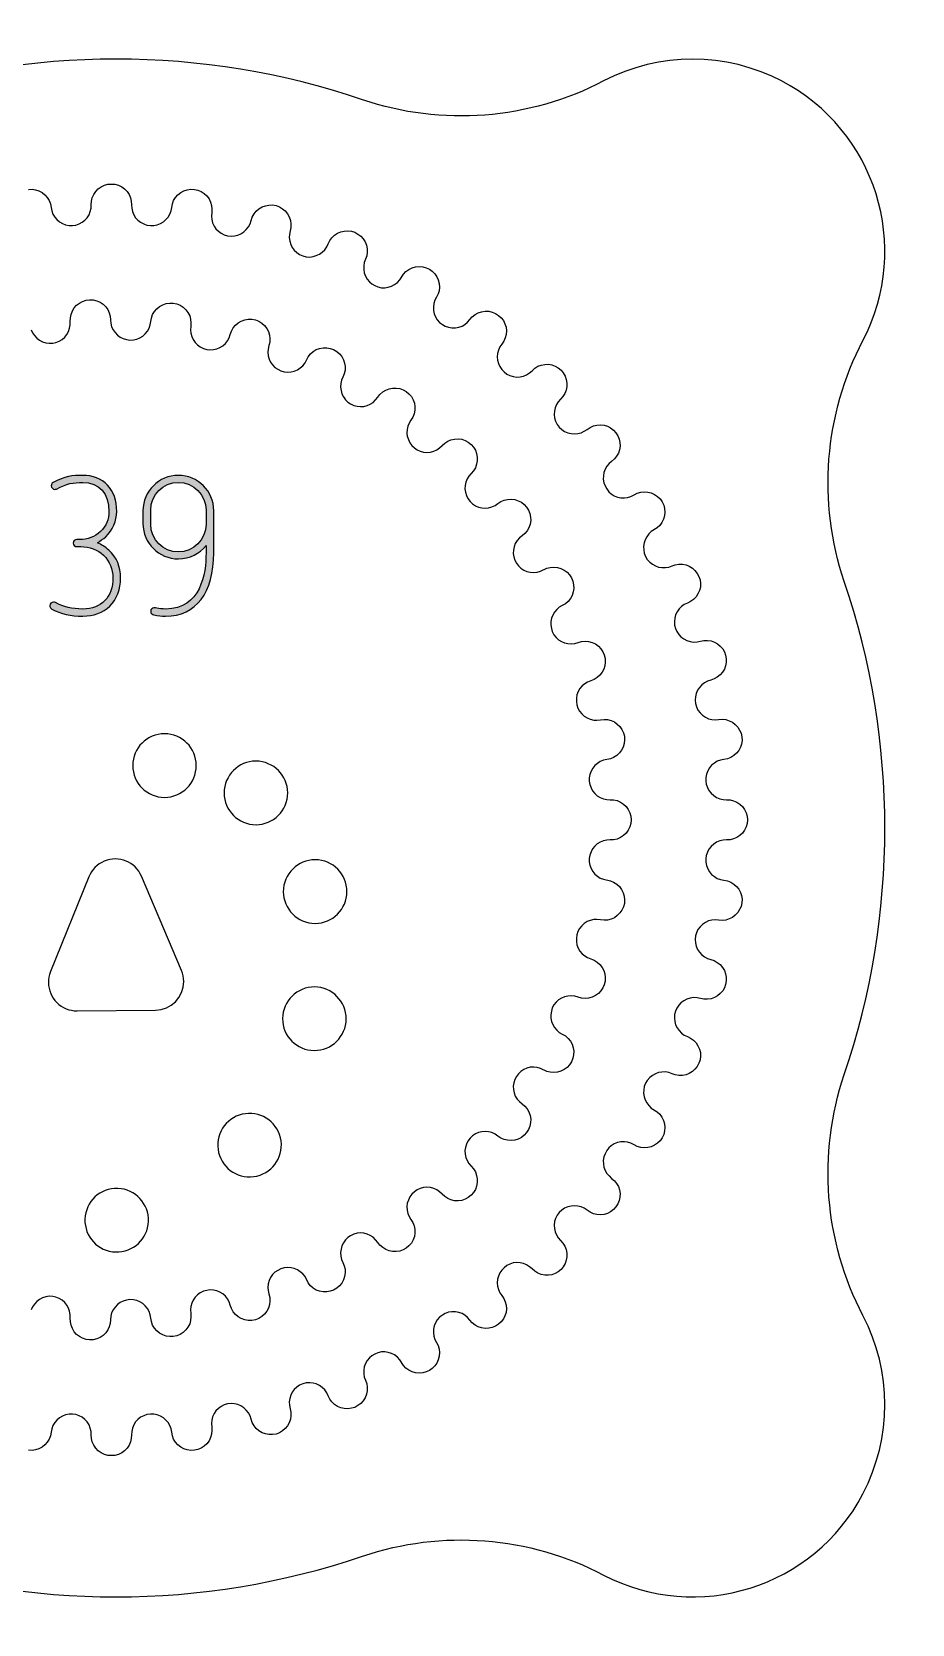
# Model space of a CAD drawing. Extents: x 1119 to 1422, y 653 to 772.
# Drawn here: x 1366.1 to 1422, y 670.4 to 771.6 of the extents above; entities that cross this region are included whole.
import ezdxf

# ---------------------------------------------------------------- set-up
doc = ezdxf.new("R2010")
doc.units = 0
doc.header["$MEASUREMENT"] = 0
doc.layers.add('EBENE_1', color=7, linetype='CONTINUOUS')

# ---------------------------------------------------------------- blocks, each defined once
blk = doc.blocks.new('BLOCK_10')
at = {"layer": 'EBENE_1', "color": 7}
blk.add_open_spline([(1378.29, 723.41), (1378.4, 724.52), (1379.39, 725.33), (1380.5, 725.22), (1381.61, 725.11), (1382.42, 724.12), (1382.31, 723.01), (1382.2, 721.9), (1381.21, 721.09), (1380.1, 721.2), (1378.99, 721.31), (1378.18, 722.3), (1378.29, 723.41), (1378.29, 723.41), (1378.29, 723.41), (1378.29, 723.41)], degree=3, knots=[0, 0, 0, 0, 1, 1, 1, 2, 2, 2, 3, 3, 3, 4, 4, 4, 5, 5, 5, 5], dxfattribs=at)
blk = doc.blocks.new('BLOCK_11')
at = {"layer": 'EBENE_1', "color": 7}
blk.add_open_spline([(1377.89, 700.55), (1377.74, 701.66), (1378.52, 702.68), (1379.63, 702.82), (1380.73, 702.97), (1381.75, 702.2), (1381.9, 701.09), (1382.05, 699.98), (1381.27, 698.97), (1380.16, 698.82), (1379.06, 698.67), (1378.04, 699.45), (1377.89, 700.55), (1377.89, 700.55), (1377.89, 700.55), (1377.89, 700.55)], degree=3, knots=[0, 0, 0, 0, 1, 1, 1, 2, 2, 2, 3, 3, 3, 4, 4, 4, 5, 5, 5, 5], dxfattribs=at)
blk = doc.blocks.new('BLOCK_12')
at = {"layer": 'EBENE_1', "color": 7}
blk.add_open_spline([(1369.43, 696.12), (1369.47, 697.23), (1370.4, 698.11), (1371.52, 698.07), (1372.63, 698.03), (1373.51, 697.09), (1373.47, 695.98), (1373.43, 694.86), (1372.49, 693.99), (1371.38, 694.03), (1370.26, 694.07), (1369.39, 695), (1369.43, 696.12), (1369.43, 696.12), (1369.43, 696.12), (1369.43, 696.12)], degree=3, knots=[0, 0, 0, 0, 1, 1, 1, 2, 2, 2, 3, 3, 3, 4, 4, 4, 5, 5, 5, 5], dxfattribs=at)
blk = doc.blocks.new('BLOCK_13')
at = {"layer": 'EBENE_1', "color": 7}
blk.add_open_spline([(1381.99, 708.87), (1382, 709.98), (1382.91, 710.88), (1384.03, 710.88), (1385.14, 710.87), (1386.04, 709.96), (1386.04, 708.84), (1386.03, 707.73), (1385.12, 706.83), (1384, 706.84), (1382.89, 706.84), (1381.99, 707.75), (1381.99, 708.87), (1381.99, 708.87), (1381.99, 708.87), (1381.99, 708.87)], degree=3, knots=[0, 0, 0, 0, 1, 1, 1, 2, 2, 2, 3, 3, 3, 4, 4, 4, 5, 5, 5, 5], dxfattribs=at)
blk = doc.blocks.new('BLOCK_14')
at = {"layer": 'EBENE_1', "color": 7}
blk.add_open_spline([(1382.05, 717.14), (1382.17, 718.25), (1383.16, 719.06), (1384.27, 718.95), (1385.38, 718.84), (1386.19, 717.84), (1386.07, 716.73), (1385.96, 715.62), (1384.97, 714.82), (1383.86, 714.93), (1382.75, 715.04), (1381.94, 716.03), (1382.05, 717.14), (1382.05, 717.14), (1382.05, 717.14), (1382.05, 717.14)], degree=3, knots=[0, 0, 0, 0, 1, 1, 1, 2, 2, 2, 3, 3, 3, 4, 4, 4, 5, 5, 5, 5], dxfattribs=at)
blk = doc.blocks.new('BLOCK_15')
at = {"layer": 'EBENE_1', "color": 7}
blk.add_open_spline([(1372.47, 724.95), (1372.47, 726.07), (1373.37, 726.97), (1374.49, 726.97), (1375.6, 726.97), (1376.51, 726.07), (1376.51, 724.95), (1376.51, 723.83), (1375.6, 722.93), (1374.49, 722.93), (1373.37, 722.93), (1372.47, 723.83), (1372.47, 724.95), (1372.47, 724.95), (1372.47, 724.95), (1372.47, 724.95)], degree=3, knots=[0, 0, 0, 0, 1, 1, 1, 2, 2, 2, 3, 3, 3, 4, 4, 4, 5, 5, 5, 5], dxfattribs=at)
blk = doc.blocks.new('BLOCK_16')
at = {"layer": 'EBENE_1'}
h = blk.add_hatch(color=7, dxfattribs=at)
h.dxf.hatch_style = 2
edge = h.paths.add_edge_path()
edge.add_spline(control_points=[(1368.91, 738.87), (1368.79, 738.87), (1368.68, 738.96), (1368.68, 739.09), (1368.68, 739.23), (1368.79, 739.32), (1368.91, 739.32), (1368.91, 739.32), (1369.08, 739.32), (1369.08, 739.32), (1369.58, 739.32), (1370.07, 739.49), (1370.42, 739.82), (1370.78, 740.16), (1370.96, 740.63), (1370.96, 741.1), (1370.96, 742.25), (1370.34, 742.95), (1369.29, 742.95), (1368.72, 742.95), (1368.26, 742.88), (1367.62, 742.53), (1367.59, 742.51), (1367.55, 742.51), (1367.52, 742.51), (1367.41, 742.51), (1367.29, 742.61), (1367.29, 742.74), (1367.29, 742.83), (1367.33, 742.89), (1367.41, 742.94), (1368.12, 743.34), (1368.65, 743.4), (1369.29, 743.4), (1369.93, 743.4), (1370.48, 743.19), (1370.86, 742.78), (1371.25, 742.37), (1371.45, 741.8), (1371.45, 741.1), (1371.45, 740.49), (1371.2, 739.92), (1370.75, 739.5), (1370.59, 739.35), (1370.4, 739.22), (1370.22, 739.12), (1370.48, 739), (1370.73, 738.84), (1370.95, 738.64), (1371.45, 738.2), (1371.7, 737.56), (1371.7, 736.89), (1371.7, 736.15), (1371.46, 735.53), (1371.01, 735.09), (1370.59, 734.67), (1369.98, 734.45), (1369.29, 734.45), (1368.54, 734.45), (1367.9, 734.6), (1367.33, 734.9), (1367.25, 734.93), (1367.2, 735.03), (1367.2, 735.12), (1367.2, 735.23), (1367.31, 735.34), (1367.44, 735.34), (1367.47, 735.34), (1367.51, 735.33), (1367.55, 735.32), (1368.1, 735.03), (1368.6, 734.9), (1369.29, 734.9), (1370.48, 734.9), (1371.21, 735.68), (1371.21, 736.89), (1371.21, 737.43), (1371, 737.95), (1370.62, 738.32), (1370.23, 738.68), (1369.72, 738.87), (1369.16, 738.87), (1369.16, 738.87), (1368.91, 738.87), (1368.91, 738.87)], knot_values=[0, 0, 0, 0, 1, 1, 1, 2, 2, 2, 3, 3, 3, 4, 4, 4, 5, 5, 5, 6, 6, 6, 7, 7, 7, 8, 8, 8, 9, 9, 9, 10, 10, 10, 11, 11, 11, 12, 12, 12, 13, 13, 13, 14, 14, 14, 15, 15, 15, 16, 16, 16, 17, 17, 17, 18, 18, 18, 19, 19, 19, 20, 20, 20, 21, 21, 21, 22, 22, 22, 23, 23, 23, 24, 24, 24, 25, 25, 25, 26, 26, 26, 27, 27, 27, 28, 28, 28, 28], degree=3, periodic=1)
h = blk.add_hatch(color=7, dxfattribs=at)
h.dxf.hatch_style = 2
edge = h.paths.add_edge_path()
edge.add_spline(control_points=[(1377.13, 738.94), (1376.72, 738.42), (1376.09, 738.09), (1375.37, 738.09), (1374.13, 738.09), (1373.12, 739.09), (1373.12, 740.33), (1373.12, 740.33), (1373.12, 741.15), (1373.12, 741.15), (1373.12, 742.39), (1374.13, 743.4), (1375.37, 743.4), (1376.61, 743.4), (1377.62, 742.39), (1377.62, 741.15), (1377.62, 741.15), (1377.62, 738.48), (1377.62, 738.48), (1377.62, 735.93), (1376.5, 734.45), (1374.56, 734.45), (1374.3, 734.45), (1374.07, 734.47), (1373.82, 734.54), (1373.71, 734.56), (1373.61, 734.62), (1373.61, 734.76), (1373.61, 734.87), (1373.71, 734.98), (1373.82, 734.98), (1373.88, 734.98), (1373.95, 734.97), (1374, 734.96), (1374.19, 734.92), (1374.33, 734.9), (1374.56, 734.9), (1376.8, 734.9), (1377.13, 737.15), (1377.13, 738.48), (1377.13, 738.48), (1377.13, 738.94), (1377.13, 738.94)], knot_values=[0, 0, 0, 0, 1, 1, 1, 2, 2, 2, 3, 3, 3, 4, 4, 4, 5, 5, 5, 6, 6, 6, 7, 7, 7, 8, 8, 8, 9, 9, 9, 10, 10, 10, 11, 11, 11, 12, 12, 12, 13, 13, 13, 14, 14, 14, 14], degree=3, periodic=1)
edge = h.paths.add_edge_path()
edge.add_spline(control_points=[(1377.13, 741.19), (1377.13, 742.16), (1376.34, 742.95), (1375.37, 742.95), (1374.4, 742.95), (1373.61, 742.16), (1373.61, 741.19), (1373.61, 741.19), (1373.61, 740.3), (1373.61, 740.3), (1373.61, 739.32), (1374.4, 738.53), (1375.37, 738.53), (1376.34, 738.53), (1377.13, 739.32), (1377.13, 740.3), (1377.13, 740.3), (1377.13, 741.19), (1377.13, 741.19)], knot_values=[0, 0, 0, 0, 1, 1, 1, 2, 2, 2, 3, 3, 3, 4, 4, 4, 5, 5, 5, 6, 6, 6, 6], degree=3, periodic=1)
for points, knots in [([(1368.91, 738.87), (1368.79, 738.87), (1368.68, 738.96), (1368.68, 739.09), (1368.68, 739.23), (1368.79, 739.32), (1368.91, 739.32), (1368.91, 739.32), (1369.08, 739.32), (1369.08, 739.32), (1369.58, 739.32), (1370.07, 739.49), (1370.42, 739.82), (1370.78, 740.16), (1370.96, 740.63), (1370.96, 741.1), (1370.96, 742.25), (1370.34, 742.95), (1369.29, 742.95), (1368.72, 742.95), (1368.26, 742.88), (1367.62, 742.53), (1367.59, 742.51), (1367.55, 742.51), (1367.52, 742.51), (1367.41, 742.51), (1367.29, 742.61), (1367.29, 742.74), (1367.29, 742.83), (1367.33, 742.89), (1367.41, 742.94), (1368.12, 743.34), (1368.65, 743.4), (1369.29, 743.4), (1369.93, 743.4), (1370.48, 743.19), (1370.86, 742.78), (1371.25, 742.37), (1371.45, 741.8), (1371.45, 741.1), (1371.45, 740.49), (1371.2, 739.92), (1370.75, 739.5), (1370.59, 739.35), (1370.4, 739.22), (1370.22, 739.12), (1370.48, 739), (1370.73, 738.84), (1370.95, 738.64), (1371.45, 738.2), (1371.7, 737.56), (1371.7, 736.89), (1371.7, 736.15), (1371.46, 735.53), (1371.01, 735.09), (1370.59, 734.67), (1369.98, 734.45), (1369.29, 734.45), (1368.54, 734.45), (1367.9, 734.6), (1367.33, 734.9), (1367.25, 734.93), (1367.2, 735.03), (1367.2, 735.12), (1367.2, 735.23), (1367.31, 735.34), (1367.44, 735.34), (1367.47, 735.34), (1367.51, 735.33), (1367.55, 735.32), (1368.1, 735.03), (1368.6, 734.9), (1369.29, 734.9), (1370.48, 734.9), (1371.21, 735.68), (1371.21, 736.89), (1371.21, 737.43), (1371, 737.95), (1370.62, 738.32), (1370.23, 738.68), (1369.72, 738.87), (1369.16, 738.87), (1369.16, 738.87), (1368.91, 738.87), (1368.91, 738.87)], [0, 0, 0, 0, 1, 1, 1, 2, 2, 2, 3, 3, 3, 4, 4, 4, 5, 5, 5, 6, 6, 6, 7, 7, 7, 8, 8, 8, 9, 9, 9, 10, 10, 10, 11, 11, 11, 12, 12, 12, 13, 13, 13, 14, 14, 14, 15, 15, 15, 16, 16, 16, 17, 17, 17, 18, 18, 18, 19, 19, 19, 20, 20, 20, 21, 21, 21, 22, 22, 22, 23, 23, 23, 24, 24, 24, 25, 25, 25, 26, 26, 26, 27, 27, 27, 28, 28, 28, 28]), ([(1377.13, 738.94), (1376.72, 738.42), (1376.09, 738.09), (1375.37, 738.09), (1374.13, 738.09), (1373.12, 739.09), (1373.12, 740.33), (1373.12, 740.33), (1373.12, 741.15), (1373.12, 741.15), (1373.12, 742.39), (1374.13, 743.4), (1375.37, 743.4), (1376.61, 743.4), (1377.62, 742.39), (1377.62, 741.15), (1377.62, 741.15), (1377.62, 738.48), (1377.62, 738.48), (1377.62, 735.93), (1376.5, 734.45), (1374.56, 734.45), (1374.3, 734.45), (1374.07, 734.47), (1373.82, 734.54), (1373.71, 734.56), (1373.61, 734.62), (1373.61, 734.76), (1373.61, 734.87), (1373.71, 734.98), (1373.82, 734.98), (1373.88, 734.98), (1373.95, 734.97), (1374, 734.96), (1374.19, 734.92), (1374.33, 734.9), (1374.56, 734.9), (1376.8, 734.9), (1377.13, 737.15), (1377.13, 738.48), (1377.13, 738.48), (1377.13, 738.94), (1377.13, 738.94)], [0, 0, 0, 0, 1, 1, 1, 2, 2, 2, 3, 3, 3, 4, 4, 4, 5, 5, 5, 6, 6, 6, 7, 7, 7, 8, 8, 8, 9, 9, 9, 10, 10, 10, 11, 11, 11, 12, 12, 12, 13, 13, 13, 14, 14, 14, 14]), ([(1377.13, 741.19), (1377.13, 742.16), (1376.34, 742.95), (1375.37, 742.95), (1374.4, 742.95), (1373.61, 742.16), (1373.61, 741.19), (1373.61, 741.19), (1373.61, 740.3), (1373.61, 740.3), (1373.61, 739.32), (1374.4, 738.53), (1375.37, 738.53), (1376.34, 738.53), (1377.13, 739.32), (1377.13, 740.3), (1377.13, 740.3), (1377.13, 741.19), (1377.13, 741.19)], [0, 0, 0, 0, 1, 1, 1, 2, 2, 2, 3, 3, 3, 4, 4, 4, 5, 5, 5, 6, 6, 6, 6])]:
    blk.add_open_spline(points, degree=3, knots=knots, dxfattribs=at)

msp = doc.modelspace()

# ---------------------------------------------------------------- linework, layer by layer
at = {"layer": 'EBENE_1', "color": 7}
for points in [[(1365.84, 761.58), (1366.07, 761.59), (1366.29, 761.56), (1366.51, 761.49), (1366.71, 761.38), (1366.89, 761.24), (1367.04, 761.07), (1367.16, 760.87), (1367.24, 760.66), (1367.28, 760.43), (1367.32, 760.22), (1367.4, 760.01), (1367.51, 759.82), (1367.64, 759.66), (1367.81, 759.52), (1368, 759.4), (1368.2, 759.33), (1368.42, 759.29), (1368.64, 759.28), (1368.85, 759.31), (1369.06, 759.38), (1369.25, 759.49), (1369.43, 759.62), (1369.57, 759.78), (1369.69, 759.97), (1369.77, 760.17), (1369.82, 760.38), (1369.83, 760.6), (1369.85, 760.83), (1369.9, 761.05), (1369.99, 761.26), (1370.12, 761.45), (1370.28, 761.61), (1370.46, 761.75), (1370.67, 761.84), (1370.89, 761.9), (1371.11, 761.92), (1371.34, 761.9), (1371.56, 761.84), (1371.77, 761.75), (1371.95, 761.61), (1372.11, 761.45), (1372.24, 761.26), (1372.33, 761.05), (1372.38, 760.83), (1372.39, 760.6), (1372.41, 760.38), (1372.45, 760.17), (1372.54, 759.97), (1372.65, 759.78), (1372.8, 759.62), (1372.97, 759.49), (1373.17, 759.38), (1373.37, 759.31), (1373.59, 759.28), (1373.81, 759.29), (1374.02, 759.33), (1374.23, 759.4), (1374.42, 759.52), (1374.58, 759.66), (1374.72, 759.82), (1374.83, 760.01), (1374.91, 760.22), (1374.95, 760.43), (1374.99, 760.66), (1375.07, 760.87), (1375.19, 761.07), (1375.34, 761.24), (1375.52, 761.38), (1375.72, 761.49), (1375.94, 761.56), (1376.16, 761.59), (1376.39, 761.58), (1376.61, 761.53), (1376.82, 761.44), (1377.01, 761.32), (1377.18, 761.16), (1377.32, 760.98), (1377.42, 760.77), (1377.48, 760.55), (1377.5, 760.33), (1377.49, 760.1), (1377.47, 759.88), (1377.49, 759.66), (1377.55, 759.45), (1377.64, 759.25), (1377.76, 759.08), (1377.92, 758.92), (1378.09, 758.79), (1378.29, 758.7), (1378.5, 758.63), (1378.72, 758.61), (1378.94, 758.62), (1379.15, 758.67), (1379.35, 758.76), (1379.53, 758.88), (1379.69, 759.03), (1379.83, 759.2), (1379.93, 759.39), (1380, 759.6), (1380.07, 759.82), (1380.18, 760.02), (1380.32, 760.19), (1380.49, 760.34), (1380.69, 760.46), (1380.9, 760.54), (1381.12, 760.58), (1381.35, 760.59), (1381.58, 760.55), (1381.79, 760.47), (1381.99, 760.35), (1382.16, 760.21), (1382.31, 760.03), (1382.42, 759.83), (1382.49, 759.61), (1382.52, 759.39), (1382.52, 759.16), (1382.47, 758.94), (1382.43, 758.72), (1382.42, 758.51), (1382.45, 758.29), (1382.51, 758.08), (1382.61, 757.89), (1382.74, 757.71), (1382.9, 757.56), (1383.08, 757.44), (1383.28, 757.35), (1383.5, 757.3), (1383.72, 757.28), (1383.93, 757.31), (1384.14, 757.37), (1384.34, 757.46), (1384.52, 757.58), (1384.67, 757.74), (1384.8, 757.92), (1384.89, 758.11), (1384.99, 758.32), (1385.13, 758.5), (1385.29, 758.66), (1385.48, 758.79), (1385.69, 758.88), (1385.91, 758.93), (1386.14, 758.94), (1386.37, 758.92), (1386.58, 758.85), (1386.78, 758.74), (1386.97, 758.6), (1387.12, 758.43), (1387.24, 758.24), (1387.32, 758.03), (1387.37, 757.8), (1387.37, 757.58), (1387.34, 757.35), (1387.26, 757.14), (1387.19, 756.93), (1387.15, 756.71), (1387.15, 756.49), (1387.19, 756.28), (1387.26, 756.07), (1387.37, 755.88), (1387.51, 755.71), (1387.67, 755.57), (1387.86, 755.46), (1388.06, 755.38), (1388.28, 755.33), (1388.5, 755.33), (1388.71, 755.36), (1388.92, 755.43), (1389.11, 755.53), (1389.29, 755.66), (1389.44, 755.82), (1389.68, 756.19), (1389.84, 756.36), (1390.02, 756.49), (1390.23, 756.59), (1390.45, 756.66), (1390.67, 756.68), (1390.9, 756.66), (1391.12, 756.6), (1391.33, 756.51), (1391.51, 756.38), (1391.67, 756.22), (1391.8, 756.03), (1391.89, 755.82), (1391.95, 755.6), (1391.97, 755.37), (1391.94, 755.14), (1391.88, 754.93), (1391.77, 754.72), (1391.67, 754.53), (1391.61, 754.32), (1391.58, 754.1), (1391.59, 753.88), (1391.64, 753.67), (1391.72, 753.47), (1391.83, 753.28), (1391.98, 753.12), (1392.15, 752.98), (1392.34, 752.88), (1392.55, 752.81), (1392.76, 752.77), (1392.98, 752.77), (1393.2, 752.81), (1393.4, 752.89), (1393.59, 752.99), (1393.76, 753.13), (1393.9, 753.3), (1394.05, 753.47), (1394.23, 753.62), (1394.43, 753.73), (1394.64, 753.8), (1394.87, 753.83), (1395.1, 753.83), (1395.32, 753.78), (1395.53, 753.69), (1395.72, 753.57), (1395.89, 753.42), (1396.03, 753.24), (1396.13, 753.03), (1396.2, 752.81), (1396.22, 752.59), (1396.21, 752.36), (1396.15, 752.14), (1396.06, 751.93), (1395.93, 751.74), (1395.81, 751.56), (1395.72, 751.36), (1395.66, 751.15), (1395.64, 750.93), (1395.66, 750.72), (1395.71, 750.5), (1395.8, 750.31), (1395.93, 750.12), (1396.08, 749.97), (1396.25, 749.84), (1396.45, 749.74), (1396.66, 749.68), (1396.88, 749.65), (1397.09, 749.66), (1397.31, 749.71), (1397.51, 749.79), (1397.7, 749.91), (1397.86, 750.05), (1398.03, 750.21), (1398.22, 750.33), (1398.43, 750.41), (1398.66, 750.45), (1398.89, 750.46), (1399.11, 750.42), (1399.32, 750.34), (1399.52, 750.23), (1399.7, 750.08), (1399.84, 749.91), (1399.96, 749.71), (1400.03, 749.5), (1400.07, 749.27), (1400.07, 749.04), (1400.02, 748.82), (1399.94, 748.61), (1399.82, 748.41), (1399.67, 748.24), (1399.52, 748.08), (1399.41, 747.9), (1399.32, 747.69), (1399.27, 747.48), (1399.26, 747.26), (1399.29, 747.05), (1399.35, 746.84), (1399.45, 746.64), (1399.58, 746.46), (1399.74, 746.31), (1399.92, 746.19), (1400.12, 746.1), (1400.33, 746.05), (1400.55, 746.03), (1400.77, 746.05), (1400.98, 746.1), (1401.17, 746.2), (1401.36, 746.32), (1401.54, 746.45), (1401.75, 746.54), (1401.97, 746.59), (1402.2, 746.61), (1402.43, 746.58), (1402.65, 746.52), (1402.85, 746.41), (1403.03, 746.28), (1403.18, 746.11), (1403.31, 745.92), (1403.39, 745.7), (1403.44, 745.48), (1403.45, 745.26), (1403.41, 745.03), (1403.34, 744.81), (1403.23, 744.61), (1403.09, 744.44), (1402.91, 744.29), (1402.75, 744.15), (1402.61, 743.98), (1402.5, 743.79), (1402.42, 743.58), (1402.39, 743.37), (1402.38, 743.15), (1402.42, 742.93), (1402.49, 742.73), (1402.6, 742.54), (1402.73, 742.36), (1402.89, 742.22), (1403.08, 742.1), (1403.28, 742.02), (1403.5, 741.98), (1403.72, 741.97), (1403.93, 742), (1404.14, 742.06), (1404.34, 742.16), (1404.54, 742.26), (1404.76, 742.33), (1404.99, 742.35), (1405.21, 742.34), (1405.43, 742.28), (1405.64, 742.19), (1405.83, 742.06), (1405.99, 741.9), (1406.12, 741.71), (1406.22, 741.51), (1406.28, 741.29), (1406.29, 741.06), (1406.27, 740.83), (1406.21, 740.61), (1406.11, 740.41), (1405.97, 740.22), (1405.81, 740.07), (1405.43, 739.82), (1405.27, 739.68), (1405.14, 739.5), (1405.04, 739.31), (1404.97, 739.1), (1404.94, 738.88), (1404.95, 738.66), (1404.99, 738.45), (1405.07, 738.25), (1405.18, 738.06), (1405.33, 737.89), (1405.5, 737.76), (1405.69, 737.65), (1405.89, 737.57), (1406.11, 737.54), (1406.33, 737.54), (1406.54, 737.57), (1406.75, 737.65), (1406.96, 737.72), (1407.19, 737.76), (1407.42, 737.75), (1407.64, 737.71), (1407.85, 737.62), (1408.05, 737.5), (1408.21, 737.35), (1408.35, 737.17), (1408.46, 736.97), (1408.53, 736.75), (1408.56, 736.53), (1408.55, 736.3), (1408.49, 736.08), (1408.4, 735.87), (1408.28, 735.68), (1408.12, 735.51), (1407.93, 735.38), (1407.73, 735.28), (1407.53, 735.19), (1407.35, 735.06), (1407.2, 734.91), (1407.07, 734.73), (1406.98, 734.53), (1406.92, 734.32), (1406.9, 734.1), (1406.91, 733.88), (1406.97, 733.67), (1407.05, 733.47), (1407.18, 733.29), (1407.32, 733.13), (1407.5, 733), (1407.69, 732.9), (1407.9, 732.83), (1408.12, 732.8), (1408.34, 732.81), (1408.55, 732.86), (1408.77, 732.9), (1409, 732.91), (1409.23, 732.88), (1409.44, 732.8), (1409.64, 732.69), (1409.82, 732.55), (1409.97, 732.37), (1410.08, 732.18), (1410.16, 731.96), (1410.2, 731.74), (1410.2, 731.51), (1410.16, 731.29), (1410.08, 731.07), (1409.96, 730.88), (1409.81, 730.71), (1409.63, 730.56), (1409.43, 730.46), (1409.21, 730.38), (1409.01, 730.32), (1408.81, 730.21), (1408.64, 730.08), (1408.49, 729.92), (1408.37, 729.74), (1408.29, 729.54), (1408.24, 729.32), (1408.22, 729.1), (1408.25, 728.89), (1408.31, 728.68), (1408.4, 728.48), (1408.53, 728.3), (1408.69, 728.15), (1408.87, 728.03), (1409.07, 727.93), (1409.28, 727.88), (1409.5, 727.86), (1409.71, 727.87), (1409.94, 727.89), (1410.17, 727.87), (1410.39, 727.8), (1410.59, 727.7), (1410.77, 727.57), (1410.93, 727.4), (1411.05, 727.21), (1411.14, 727), (1411.19, 726.78), (1411.2, 726.55), (1411.17, 726.32), (1411.1, 726.11), (1410.99, 725.91), (1410.85, 725.73), (1410.68, 725.58), (1410.48, 725.46), (1410.27, 725.38), (1410.05, 725.34), (1409.83, 725.3), (1409.63, 725.22), (1409.44, 725.11), (1409.27, 724.97), (1409.13, 724.8), (1409.02, 724.61), (1408.94, 724.41), (1408.9, 724.2), (1408.9, 723.98), (1408.93, 723.76), (1409, 723.55), (1409.1, 723.36), (1409.23, 723.19), (1409.4, 723.04), (1409.58, 722.92), (1409.78, 722.84), (1410, 722.79), (1410.21, 722.78), (1410.44, 722.77), (1410.66, 722.71), (1410.87, 722.62), (1411.06, 722.5), (1411.23, 722.34), (1411.36, 722.15), (1411.46, 721.95), (1411.52, 721.73), (1411.54, 721.5), (1411.52, 721.27), (1411.46, 721.05), (1411.36, 720.85), (1411.23, 720.66), (1411.06, 720.5), (1410.87, 720.38), (1410.66, 720.29), (1410.44, 720.23), (1410.21, 720.22), (1410, 720.21), (1409.78, 720.16), (1409.58, 720.08), (1409.4, 719.96), (1409.23, 719.81), (1409.1, 719.64), (1409, 719.45), (1408.93, 719.24), (1408.9, 719.02), (1408.9, 718.81), (1408.94, 718.59), (1409.02, 718.39), (1409.13, 718.2), (1409.27, 718.03), (1409.44, 717.89), (1409.63, 717.78), (1409.83, 717.71), (1410.05, 717.67), (1410.27, 717.62), (1410.48, 717.54), (1410.68, 717.42), (1410.85, 717.27), (1410.99, 717.1), (1411.1, 716.89), (1411.17, 716.68), (1411.2, 716.45), (1411.19, 716.22), (1411.14, 716), (1411.05, 715.79), (1410.93, 715.6), (1410.77, 715.44), (1410.59, 715.3), (1410.39, 715.2), (1410.17, 715.13), (1409.94, 715.11), (1409.71, 715.13), (1409.5, 715.14), (1409.28, 715.13), (1409.07, 715.07), (1408.87, 714.98), (1408.69, 714.85), (1408.53, 714.7), (1408.4, 714.52), (1408.31, 714.32), (1408.25, 714.12), (1408.22, 713.9), (1408.24, 713.68), (1408.29, 713.47), (1408.37, 713.26), (1408.49, 713.08), (1408.64, 712.92), (1408.81, 712.79), (1409.01, 712.68), (1409.21, 712.62), (1409.43, 712.55), (1409.63, 712.44), (1409.81, 712.3), (1409.96, 712.12), (1410.08, 711.93), (1410.16, 711.71), (1410.2, 711.49), (1410.2, 711.26), (1410.16, 711.04), (1410.08, 710.82), (1409.97, 710.63), (1409.82, 710.45), (1409.64, 710.31), (1409.44, 710.2), (1409.23, 710.13), (1409, 710.09), (1408.77, 710.1), (1408.55, 710.14), (1408.34, 710.19), (1408.12, 710.2), (1407.9, 710.17), (1407.69, 710.1), (1407.5, 710), (1407.32, 709.87), (1407.18, 709.71), (1407.05, 709.53), (1406.97, 709.33), (1406.91, 709.12), (1406.9, 708.9), (1406.92, 708.68), (1406.98, 708.47), (1407.07, 708.28), (1407.2, 708.1), (1407.35, 707.94), (1407.53, 707.81), (1407.73, 707.72), (1407.93, 707.62), (1408.12, 707.49), (1408.28, 707.32), (1408.4, 707.13), (1408.49, 706.93), (1408.55, 706.7), (1408.56, 706.48), (1408.53, 706.25), (1408.46, 706.03), (1408.35, 705.83), (1408.21, 705.65), (1408.05, 705.5), (1407.85, 705.38), (1407.64, 705.29), (1407.42, 705.25), (1407.19, 705.24), (1406.96, 705.28), (1406.75, 705.36), (1406.54, 705.43), (1406.33, 705.47), (1406.11, 705.46), (1405.89, 705.43), (1405.69, 705.35), (1405.5, 705.25), (1405.33, 705.11), (1405.18, 704.94), (1405.07, 704.76), (1404.99, 704.55), (1404.95, 704.34), (1404.94, 704.12), (1404.97, 703.9), (1405.04, 703.69), (1405.14, 703.5), (1405.27, 703.33), (1405.43, 703.18), (1405.81, 702.93), (1405.97, 702.78), (1406.11, 702.59), (1406.21, 702.39), (1406.27, 702.17), (1406.29, 701.94), (1406.28, 701.72), (1406.22, 701.5), (1406.12, 701.29), (1405.99, 701.1), (1405.83, 700.94), (1405.64, 700.81), (1405.43, 700.72), (1405.21, 700.67), (1404.99, 700.65), (1404.76, 700.67), (1404.54, 700.74), (1404.34, 700.84), (1404.14, 700.94), (1403.93, 701.01), (1403.72, 701.03), (1403.5, 701.02), (1403.28, 700.98), (1403.08, 700.9), (1402.89, 700.78), (1402.73, 700.64), (1402.6, 700.47), (1402.49, 700.27), (1402.42, 700.07), (1402.38, 699.85), (1402.39, 699.63), (1402.42, 699.42), (1402.5, 699.21), (1402.61, 699.02), (1402.75, 698.86), (1402.91, 698.71), (1403.09, 698.56), (1403.23, 698.39), (1403.34, 698.19), (1403.41, 697.97), (1403.45, 697.75), (1403.44, 697.52), (1403.39, 697.3), (1403.31, 697.09), (1403.18, 696.89), (1403.03, 696.73), (1402.85, 696.59), (1402.65, 696.48), (1402.43, 696.42), (1402.2, 696.39), (1401.97, 696.41), (1401.75, 696.46), (1401.54, 696.55), (1401.36, 696.68), (1401.17, 696.81), (1400.98, 696.9), (1400.77, 696.95), (1400.55, 696.97), (1400.33, 696.95), (1400.12, 696.9), (1399.92, 696.81), (1399.74, 696.69), (1399.58, 696.54), (1399.45, 696.36), (1399.35, 696.16), (1399.29, 695.96), (1399.26, 695.74), (1399.27, 695.52), (1399.32, 695.31), (1399.41, 695.11), (1399.52, 694.92), (1399.67, 694.76), (1399.82, 694.59), (1399.94, 694.39), (1400.02, 694.18), (1400.07, 693.96), (1400.07, 693.73), (1400.03, 693.5), (1399.96, 693.29), (1399.84, 693.09), (1399.7, 692.92), (1399.52, 692.77), (1399.32, 692.66), (1399.11, 692.58), (1398.89, 692.55), (1398.66, 692.55), (1398.43, 692.59), (1398.22, 692.68), (1398.03, 692.8), (1397.86, 692.95), (1397.7, 693.09), (1397.51, 693.21), (1397.31, 693.29), (1397.09, 693.34), (1396.88, 693.35), (1396.66, 693.33), (1396.45, 693.26), (1396.25, 693.16), (1396.08, 693.03), (1395.93, 692.88), (1395.8, 692.7), (1395.71, 692.5), (1395.66, 692.29), (1395.64, 692.07), (1395.66, 691.85), (1395.72, 691.64), (1395.81, 691.44), (1395.93, 691.26), (1396.06, 691.07), (1396.15, 690.86), (1396.21, 690.64), (1396.22, 690.41), (1396.2, 690.19), (1396.13, 689.97), (1396.03, 689.77), (1395.89, 689.59), (1395.72, 689.43), (1395.53, 689.31), (1395.32, 689.22), (1395.1, 689.18), (1394.87, 689.17), (1394.64, 689.2), (1394.43, 689.27), (1394.23, 689.38), (1394.05, 689.53), (1393.9, 689.7), (1393.76, 689.87), (1393.59, 690.01), (1393.4, 690.12), (1393.2, 690.19), (1392.98, 690.23), (1392.76, 690.23), (1392.55, 690.2), (1392.34, 690.12), (1392.15, 690.02), (1391.98, 689.88), (1391.83, 689.72), (1391.72, 689.53), (1391.64, 689.33), (1391.59, 689.12), (1391.58, 688.9), (1391.61, 688.68), (1391.67, 688.47), (1391.77, 688.28), (1391.88, 688.08), (1391.94, 687.86), (1391.97, 687.63), (1391.95, 687.4), (1391.89, 687.18), (1391.8, 686.97), (1391.67, 686.79), (1391.51, 686.62), (1391.33, 686.49), (1391.12, 686.4), (1390.9, 686.34), (1390.67, 686.32), (1390.45, 686.34), (1390.23, 686.41), (1390.02, 686.51), (1389.84, 686.64), (1389.68, 686.81), (1389.44, 687.18)], [(1366.02, 752.66), (1366.1, 752.46), (1366.22, 752.28), (1366.37, 752.12), (1366.55, 751.99), (1366.74, 751.89), (1366.95, 751.83), (1367.16, 751.8), (1367.38, 751.8), (1367.59, 751.85), (1367.8, 751.93), (1367.98, 752.04), (1368.15, 752.18), (1368.28, 752.35), (1368.39, 752.54), (1368.46, 752.75), (1368.5, 752.96), (1368.5, 753.18), (1368.51, 753.41), (1368.55, 753.63), (1368.63, 753.85), (1368.75, 754.04), (1368.9, 754.21), (1369.08, 754.35), (1369.28, 754.46), (1369.5, 754.53), (1369.73, 754.56), (1369.96, 754.55), (1370.18, 754.5), (1370.39, 754.41), (1370.58, 754.28), (1370.75, 754.12), (1370.88, 753.94), (1370.98, 753.73), (1371.04, 753.51), (1371.06, 753.28), (1371.08, 753.07), (1371.13, 752.85), (1371.22, 752.66), (1371.35, 752.48), (1371.5, 752.32), (1371.67, 752.19), (1371.87, 752.09), (1372.07, 752.03), (1372.29, 752), (1372.51, 752.01), (1372.72, 752.06), (1372.92, 752.14), (1373.11, 752.25), (1373.27, 752.4), (1373.41, 752.57), (1373.51, 752.76), (1373.58, 752.96), (1373.62, 753.18), (1373.66, 753.4), (1373.73, 753.62), (1373.85, 753.82), (1374, 753.99), (1374.18, 754.14), (1374.38, 754.25), (1374.59, 754.32), (1374.82, 754.35), (1375.05, 754.35), (1375.27, 754.3), (1375.48, 754.21), (1375.68, 754.09), (1375.85, 753.93), (1375.98, 753.75), (1376.09, 753.55), (1376.15, 753.33), (1376.17, 753.1), (1376.16, 752.87), (1376.14, 752.65), (1376.16, 752.44), (1376.22, 752.23), (1376.31, 752.03), (1376.43, 751.85), (1376.59, 751.69), (1376.76, 751.57), (1376.96, 751.47), (1377.17, 751.41), (1377.38, 751.38), (1377.6, 751.4), (1377.81, 751.44), (1378.01, 751.53), (1378.2, 751.64), (1378.36, 751.79), (1378.49, 751.96), (1378.6, 752.15), (1378.67, 752.36), (1378.74, 752.57), (1378.85, 752.77), (1379, 752.95), (1379.17, 753.1), (1379.37, 753.21), (1379.59, 753.29), (1379.81, 753.33), (1380.04, 753.33), (1380.27, 753.28), (1380.48, 753.2), (1380.67, 753.08), (1380.85, 752.93), (1380.99, 752.74), (1381.09, 752.54), (1381.16, 752.32), (1381.19, 752.1), (1381.18, 751.87), (1381.12, 751.65), (1381.07, 751.43), (1381.06, 751.22), (1381.08, 751), (1381.14, 750.79), (1381.23, 750.59), (1381.36, 750.42), (1381.51, 750.26), (1381.69, 750.14), (1381.88, 750.04), (1382.09, 749.98), (1382.31, 749.96), (1382.53, 749.97), (1382.74, 750.02), (1382.94, 750.11), (1383.12, 750.23), (1383.28, 750.37), (1383.42, 750.55), (1383.63, 750.94), (1383.77, 751.12), (1383.94, 751.27), (1384.14, 751.39), (1384.35, 751.47), (1384.58, 751.51), (1384.8, 751.51), (1385.03, 751.47), (1385.24, 751.39), (1385.44, 751.28), (1385.62, 751.13), (1385.76, 750.95), (1385.87, 750.75), (1385.94, 750.53), (1385.97, 750.31), (1385.97, 750.08), (1385.92, 749.85), (1385.83, 749.64), (1385.75, 749.44), (1385.7, 749.23), (1385.68, 749.01), (1385.71, 748.8), (1385.77, 748.59), (1385.86, 748.39), (1385.99, 748.21), (1386.14, 748.06), (1386.32, 747.94), (1386.52, 747.84), (1386.73, 747.79), (1386.95, 747.77), (1387.16, 747.78), (1387.37, 747.83), (1387.57, 747.92), (1387.76, 748.04), (1387.91, 748.19), (1388.05, 748.36), (1388.18, 748.54), (1388.36, 748.7), (1388.55, 748.82), (1388.76, 748.9), (1388.99, 748.95), (1389.21, 748.95), (1389.44, 748.92), (1389.66, 748.84), (1389.86, 748.73), (1390.03, 748.58), (1390.18, 748.41), (1390.29, 748.21), (1390.37, 747.99), (1390.41, 747.77), (1390.4, 747.54), (1390.36, 747.31), (1390.27, 747.1), (1390.15, 746.91), (1390.04, 746.72), (1389.95, 746.52), (1389.91, 746.31), (1389.9, 746.09), (1389.92, 745.88), (1389.99, 745.67), (1390.08, 745.47), (1390.21, 745.3), (1390.37, 745.15), (1390.55, 745.02), (1390.74, 744.93), (1390.95, 744.88), (1391.17, 744.86), (1391.39, 744.87), (1391.6, 744.93), (1391.8, 745.02), (1391.98, 745.14), (1392.13, 745.29), (1392.3, 745.45), (1392.49, 745.57), (1392.7, 745.66), (1392.93, 745.71), (1393.16, 745.72), (1393.38, 745.69), (1393.6, 745.62), (1393.8, 745.51), (1393.98, 745.36), (1394.13, 745.19), (1394.25, 744.99), (1394.33, 744.78), (1394.37, 744.55), (1394.37, 744.33), (1394.33, 744.1), (1394.25, 743.88), (1394.13, 743.69), (1393.84, 743.35), (1393.72, 743.17), (1393.64, 742.97), (1393.6, 742.75), (1393.59, 742.54), (1393.62, 742.32), (1393.68, 742.11), (1393.78, 741.92), (1393.91, 741.74), (1394.07, 741.59), (1394.25, 741.47), (1394.45, 741.38), (1394.66, 741.33), (1394.87, 741.31), (1395.09, 741.33), (1395.3, 741.39), (1395.5, 741.48), (1395.68, 741.6), (1395.87, 741.73), (1396.08, 741.82), (1396.3, 741.87), (1396.53, 741.89), (1396.76, 741.86), (1396.97, 741.79), (1397.18, 741.69), (1397.36, 741.55), (1397.51, 741.38), (1397.63, 741.18), (1397.72, 740.97), (1397.76, 740.75), (1397.77, 740.52), (1397.73, 740.29), (1397.65, 740.07), (1397.54, 739.88), (1397.39, 739.7), (1397.22, 739.55), (1397.05, 739.42), (1396.91, 739.25), (1396.79, 739.06), (1396.71, 738.86), (1396.67, 738.65), (1396.66, 738.43), (1396.69, 738.22), (1396.76, 738.01), (1396.86, 737.82), (1396.99, 737.64), (1397.15, 737.49), (1397.33, 737.37), (1397.53, 737.29), (1397.74, 737.24), (1397.96, 737.22), (1398.18, 737.24), (1398.39, 737.3), (1398.79, 737.49), (1399.01, 737.55), (1399.24, 737.56), (1399.47, 737.54), (1399.69, 737.48), (1399.89, 737.37), (1400.08, 737.24), (1400.23, 737.07), (1400.36, 736.88), (1400.44, 736.67), (1400.49, 736.44), (1400.5, 736.21), (1400.47, 735.99), (1400.4, 735.77), (1400.29, 735.57), (1400.14, 735.39), (1399.97, 735.24), (1399.77, 735.12), (1399.58, 735.01), (1399.42, 734.88), (1399.28, 734.71), (1399.17, 734.52), (1399.09, 734.32), (1399.05, 734.11), (1399.04, 733.89), (1399.08, 733.67), (1399.14, 733.47), (1399.24, 733.27), (1399.38, 733.1), (1399.54, 732.95), (1399.72, 732.84), (1399.92, 732.75), (1400.13, 732.7), (1400.35, 732.69), (1400.57, 732.71), (1400.78, 732.77), (1401, 732.83), (1401.22, 732.85), (1401.45, 732.83), (1401.67, 732.77), (1401.88, 732.68), (1402.07, 732.54), (1402.23, 732.38), (1402.35, 732.19), (1402.44, 731.98), (1402.5, 731.76), (1402.51, 731.53), (1402.48, 731.3), (1402.41, 731.08), (1402.31, 730.88), (1402.16, 730.7), (1401.99, 730.55), (1401.8, 730.43), (1401.59, 730.34), (1401.38, 730.26), (1401.2, 730.15), (1401.03, 730.01), (1400.89, 729.84), (1400.78, 729.66), (1400.71, 729.45), (1400.67, 729.24), (1400.67, 729.02), (1400.7, 728.81), (1400.77, 728.6), (1400.87, 728.41), (1401.01, 728.24), (1401.17, 728.09), (1401.35, 727.98), (1401.55, 727.89), (1401.77, 727.84), (1401.98, 727.83), (1402.2, 727.86), (1402.43, 727.88), (1402.65, 727.87), (1402.88, 727.81), (1403.09, 727.72), (1403.27, 727.59), (1403.44, 727.43), (1403.57, 727.24), (1403.66, 727.03), (1403.72, 726.81), (1403.74, 726.58), (1403.71, 726.35), (1403.65, 726.13), (1403.54, 725.93), (1403.41, 725.75), (1403.24, 725.59), (1403.04, 725.47), (1402.83, 725.38), (1402.4, 725.29), (1402.19, 725.21), (1402.01, 725.09), (1401.84, 724.95), (1401.71, 724.78), (1401.6, 724.59), (1401.53, 724.39), (1401.49, 724.17), (1401.49, 723.96), (1401.52, 723.74), (1401.6, 723.54), (1401.7, 723.35), (1401.84, 723.18), (1402, 723.03), (1402.18, 722.92), (1402.39, 722.84), (1402.6, 722.79), (1402.82, 722.78), (1403.04, 722.77), (1403.27, 722.72), (1403.48, 722.63), (1403.67, 722.5), (1403.83, 722.34), (1403.97, 722.16), (1404.07, 721.95), (1404.13, 721.73), (1404.15, 721.5), (1404.13, 721.27), (1404.07, 721.05), (1403.97, 720.85), (1403.83, 720.66), (1403.67, 720.5), (1403.48, 720.38), (1403.27, 720.28), (1403.04, 720.23), (1402.82, 720.22), (1402.6, 720.21), (1402.39, 720.17), (1402.18, 720.08), (1402, 719.97), (1401.84, 719.82), (1401.7, 719.66), (1401.6, 719.46), (1401.52, 719.26), (1401.49, 719.04), (1401.49, 718.83), (1401.53, 718.61), (1401.6, 718.41), (1401.71, 718.22), (1401.84, 718.05), (1402.01, 717.91), (1402.19, 717.79), (1402.4, 717.72), (1402.83, 717.62), (1403.04, 717.54), (1403.24, 717.41), (1403.41, 717.26), (1403.54, 717.07), (1403.65, 716.87), (1403.71, 716.65), (1403.74, 716.42), (1403.72, 716.19), (1403.66, 715.97), (1403.57, 715.76), (1403.44, 715.58), (1403.27, 715.41), (1403.09, 715.28), (1402.88, 715.19), (1402.65, 715.13), (1402.43, 715.12), (1402.2, 715.14), (1401.98, 715.17), (1401.77, 715.16), (1401.55, 715.11), (1401.35, 715.03), (1401.17, 714.91), (1401.01, 714.76), (1400.87, 714.59), (1400.77, 714.4), (1400.7, 714.2), (1400.67, 713.98), (1400.67, 713.76), (1400.71, 713.55), (1400.78, 713.35), (1400.89, 713.16), (1401.03, 712.99), (1401.2, 712.85), (1401.38, 712.74), (1401.59, 712.66), (1401.8, 712.58), (1401.99, 712.46), (1402.16, 712.3), (1402.31, 712.12), (1402.41, 711.92), (1402.48, 711.7), (1402.51, 711.47), (1402.5, 711.25), (1402.44, 711.02), (1402.35, 710.81), (1402.23, 710.62), (1402.07, 710.46), (1401.88, 710.33), (1401.67, 710.23), (1401.45, 710.17), (1401.22, 710.15), (1401, 710.17), (1400.78, 710.23), (1400.57, 710.29), (1400.35, 710.31), (1400.13, 710.3), (1399.92, 710.25), (1399.72, 710.17), (1399.54, 710.05), (1399.38, 709.9), (1399.24, 709.73), (1399.14, 709.54), (1399.08, 709.33), (1399.04, 709.11), (1399.05, 708.9), (1399.09, 708.68), (1399.17, 708.48), (1399.28, 708.29), (1399.42, 708.13), (1399.58, 707.99), (1399.77, 707.88), (1399.97, 707.76), (1400.14, 707.61), (1400.29, 707.43), (1400.4, 707.23), (1400.47, 707.01), (1400.5, 706.79), (1400.49, 706.56), (1400.44, 706.34), (1400.36, 706.12), (1400.23, 705.93), (1400.08, 705.76), (1399.89, 705.63), (1399.69, 705.53), (1399.47, 705.46), (1399.24, 705.44), (1399.01, 705.46), (1398.79, 705.51), (1398.39, 705.7)], [(1398.39, 705.7), (1398.18, 705.76), (1397.96, 705.78), (1397.74, 705.77), (1397.53, 705.71), (1397.33, 705.63), (1397.15, 705.51), (1396.99, 705.36), (1396.86, 705.19), (1396.76, 704.99), (1396.69, 704.79), (1396.66, 704.57), (1396.67, 704.35), (1396.71, 704.14), (1396.79, 703.94), (1396.91, 703.75), (1397.05, 703.59), (1397.22, 703.45), (1397.39, 703.3), (1397.54, 703.13), (1397.65, 702.93), (1397.73, 702.71), (1397.77, 702.48), (1397.76, 702.26), (1397.72, 702.03), (1397.63, 701.82), (1397.51, 701.62), (1397.36, 701.45), (1397.18, 701.31), (1396.97, 701.21), (1396.76, 701.14), (1396.53, 701.11), (1396.3, 701.13), (1396.08, 701.18), (1395.87, 701.27), (1395.68, 701.4), (1395.5, 701.52), (1395.3, 701.62), (1395.09, 701.67), (1394.87, 701.69), (1394.66, 701.67), (1394.45, 701.62), (1394.25, 701.53), (1394.07, 701.41), (1393.91, 701.26), (1393.78, 701.08), (1393.68, 700.89), (1393.62, 700.68), (1393.59, 700.47), (1393.6, 700.25), (1393.64, 700.04), (1393.72, 699.84), (1393.84, 699.65), (1394.13, 699.31), (1394.25, 699.12), (1394.33, 698.9), (1394.37, 698.68), (1394.37, 698.45), (1394.33, 698.22), (1394.25, 698.01), (1394.13, 697.81), (1393.98, 697.64), (1393.8, 697.5), (1393.6, 697.39), (1393.38, 697.31), (1393.16, 697.28), (1392.93, 697.29), (1392.7, 697.34), (1392.49, 697.43), (1392.3, 697.56), (1392.13, 697.71), (1391.98, 697.86), (1391.8, 697.98), (1391.6, 698.07), (1391.39, 698.13), (1391.17, 698.14), (1390.95, 698.13), (1390.74, 698.07), (1390.55, 697.98), (1390.37, 697.86), (1390.21, 697.7), (1390.08, 697.53), (1389.99, 697.33), (1389.92, 697.13), (1389.9, 696.91), (1389.91, 696.69), (1389.95, 696.48), (1390.04, 696.28), (1390.15, 696.09), (1390.27, 695.9), (1390.36, 695.69), (1390.4, 695.46), (1390.41, 695.23), (1390.37, 695.01), (1390.29, 694.79), (1390.18, 694.59), (1390.03, 694.42), (1389.86, 694.27), (1389.66, 694.16), (1389.44, 694.08), (1389.21, 694.05), (1388.99, 694.05), (1388.76, 694.1), (1388.55, 694.18), (1388.36, 694.31), (1388.18, 694.46), (1388.05, 694.64), (1387.91, 694.81), (1387.76, 694.96), (1387.57, 695.08), (1387.37, 695.17), (1387.16, 695.22), (1386.95, 695.24), (1386.73, 695.22), (1386.52, 695.16), (1386.32, 695.06), (1386.14, 694.94), (1385.99, 694.79), (1385.86, 694.61), (1385.77, 694.42), (1385.71, 694.21), (1385.68, 693.99), (1385.7, 693.77), (1385.75, 693.56), (1385.83, 693.36), (1385.92, 693.15), (1385.97, 692.93), (1385.97, 692.7), (1385.94, 692.47), (1385.87, 692.25), (1385.76, 692.05), (1385.62, 691.87), (1385.44, 691.72), (1385.24, 691.61), (1385.03, 691.53), (1384.8, 691.49), (1384.58, 691.49), (1384.35, 691.53), (1384.14, 691.61), (1383.94, 691.73), (1383.77, 691.88), (1383.63, 692.06), (1383.42, 692.46), (1383.28, 692.63), (1383.12, 692.77), (1382.94, 692.89), (1382.74, 692.98), (1382.53, 693.03), (1382.31, 693.04), (1382.09, 693.02), (1381.88, 692.96), (1381.69, 692.86), (1381.51, 692.74), (1381.36, 692.59), (1381.23, 692.41), (1381.14, 692.21), (1381.08, 692), (1381.06, 691.78), (1381.07, 691.57), (1381.12, 691.36), (1381.18, 691.13), (1381.19, 690.9), (1381.16, 690.68), (1381.09, 690.46), (1380.99, 690.26), (1380.85, 690.08), (1380.67, 689.92), (1380.48, 689.8), (1380.27, 689.72), (1380.04, 689.68), (1379.81, 689.67), (1379.59, 689.71), (1379.37, 689.79), (1379.17, 689.9), (1379, 690.05), (1378.85, 690.23), (1378.74, 690.43), (1378.67, 690.64), (1378.6, 690.85), (1378.49, 691.04), (1378.36, 691.21), (1378.2, 691.36), (1378.01, 691.47), (1377.81, 691.56), (1377.6, 691.61), (1377.38, 691.62), (1377.17, 691.59), (1376.96, 691.53), (1376.76, 691.44), (1376.59, 691.31), (1376.43, 691.15), (1376.31, 690.97), (1376.22, 690.78), (1376.16, 690.57), (1376.14, 690.35), (1376.16, 690.13), (1376.17, 689.9), (1376.15, 689.68), (1376.09, 689.46), (1375.98, 689.25), (1375.85, 689.07), (1375.68, 688.91), (1375.48, 688.79), (1375.27, 688.7), (1375.05, 688.65), (1374.82, 688.65), (1374.59, 688.68), (1374.38, 688.76), (1374.18, 688.87), (1374, 689.01), (1373.85, 689.18), (1373.73, 689.38), (1373.66, 689.6), (1373.62, 689.82), (1373.58, 690.04), (1373.51, 690.24), (1373.41, 690.43), (1373.27, 690.6), (1373.11, 690.75), (1372.92, 690.86), (1372.72, 690.94), (1372.51, 690.99), (1372.29, 691), (1372.07, 690.97), (1371.87, 690.91), (1371.67, 690.81), (1371.5, 690.68), (1371.35, 690.53), (1371.22, 690.35), (1371.13, 690.15), (1371.08, 689.94), (1371.06, 689.72), (1371.04, 689.49), (1370.98, 689.27), (1370.88, 689.07), (1370.75, 688.88), (1370.58, 688.72), (1370.39, 688.59), (1370.18, 688.5), (1369.96, 688.45), (1369.73, 688.44), (1369.5, 688.47), (1369.28, 688.54), (1369.08, 688.65), (1368.9, 688.79), (1368.75, 688.96), (1368.63, 689.16), (1368.55, 689.37), (1368.51, 689.59), (1368.5, 689.82), (1368.5, 690.04), (1368.46, 690.26), (1368.39, 690.46), (1368.28, 690.65), (1368.15, 690.82), (1367.98, 690.96), (1367.8, 691.07), (1367.59, 691.15), (1367.38, 691.2), (1367.16, 691.21), (1366.95, 691.18), (1366.74, 691.11), (1366.55, 691.01), (1366.37, 690.88), (1366.22, 690.72), (1366.1, 690.54), (1366.02, 690.34)], [(1389.44, 687.18), (1389.29, 687.34), (1389.11, 687.48), (1388.92, 687.58), (1388.71, 687.64), (1388.5, 687.67), (1388.28, 687.67), (1388.06, 687.62), (1387.86, 687.54), (1387.67, 687.43), (1387.51, 687.29), (1387.37, 687.12), (1387.26, 686.93), (1387.19, 686.72), (1387.15, 686.51), (1387.15, 686.29), (1387.19, 686.07), (1387.26, 685.87), (1387.34, 685.65), (1387.37, 685.43), (1387.37, 685.2), (1387.32, 684.98), (1387.24, 684.76), (1387.12, 684.57), (1386.97, 684.4), (1386.78, 684.26), (1386.58, 684.15), (1386.37, 684.09), (1386.14, 684.06), (1385.91, 684.07), (1385.69, 684.12), (1385.48, 684.21), (1385.29, 684.34), (1385.13, 684.5), (1384.99, 684.68), (1384.89, 684.89), (1384.8, 685.08), (1384.67, 685.26), (1384.52, 685.42), (1384.34, 685.54), (1384.14, 685.64), (1383.93, 685.69), (1383.72, 685.72), (1383.5, 685.7), (1383.28, 685.65), (1383.08, 685.56), (1382.9, 685.44), (1382.74, 685.29), (1382.61, 685.12), (1382.51, 684.92), (1382.45, 684.71), (1382.42, 684.5), (1382.43, 684.28), (1382.47, 684.06), (1382.52, 683.84), (1382.52, 683.61), (1382.49, 683.39), (1382.42, 683.17), (1382.31, 682.97), (1382.16, 682.8), (1381.99, 682.65), (1381.79, 682.53), (1381.58, 682.45), (1381.35, 682.42), (1381.12, 682.42), (1380.9, 682.46), (1380.69, 682.54), (1380.49, 682.66), (1380.32, 682.81), (1380.18, 682.98), (1380.07, 683.18), (1380, 683.4), (1379.93, 683.61), (1379.83, 683.8), (1379.69, 683.98), (1379.53, 684.12), (1379.35, 684.24), (1379.15, 684.33), (1378.94, 684.38), (1378.72, 684.39), (1378.5, 684.37), (1378.29, 684.31), (1378.09, 684.21), (1377.92, 684.08), (1377.76, 683.93), (1377.64, 683.75), (1377.55, 683.55), (1377.49, 683.34), (1377.47, 683.12), (1377.49, 682.9), (1377.5, 682.68), (1377.48, 682.45), (1377.42, 682.23), (1377.32, 682.02), (1377.18, 681.84), (1377.01, 681.69), (1376.82, 681.56), (1376.61, 681.47), (1376.39, 681.42), (1376.16, 681.41), (1375.94, 681.45), (1375.72, 681.52), (1375.52, 681.62), (1375.34, 681.76), (1375.19, 681.94), (1375.07, 682.13), (1374.99, 682.34), (1374.95, 682.57), (1374.91, 682.78), (1374.83, 682.99), (1374.72, 683.18), (1374.58, 683.34), (1374.42, 683.49), (1374.23, 683.6), (1374.02, 683.67), (1373.81, 683.72), (1373.59, 683.72), (1373.37, 683.69), (1373.17, 683.62), (1372.97, 683.52), (1372.8, 683.38), (1372.65, 683.22), (1372.54, 683.03), (1372.45, 682.83), (1372.41, 682.62), (1372.39, 682.4), (1372.38, 682.17), (1372.33, 681.95), (1372.24, 681.74), (1372.11, 681.55), (1371.95, 681.39), (1371.77, 681.26), (1371.56, 681.16), (1371.34, 681.1), (1371.11, 681.08), (1370.89, 681.1), (1370.67, 681.16), (1370.46, 681.26), (1370.28, 681.39), (1370.12, 681.55), (1369.99, 681.74), (1369.9, 681.95), (1369.85, 682.17), (1369.83, 682.4), (1369.82, 682.62), (1369.77, 682.83), (1369.69, 683.03), (1369.57, 683.22), (1369.43, 683.38), (1369.25, 683.52), (1369.06, 683.62), (1368.85, 683.69), (1368.64, 683.72), (1368.42, 683.72), (1368.2, 683.67), (1368, 683.6), (1367.81, 683.49), (1367.64, 683.34), (1367.51, 683.18), (1367.4, 682.99), (1367.32, 682.78), (1367.28, 682.57), (1367.24, 682.34), (1367.16, 682.13), (1367.04, 681.94), (1366.89, 681.76), (1366.71, 681.62), (1366.51, 681.52), (1366.29, 681.45), (1366.07, 681.41), (1365.84, 681.42)]]:
    msp.add_lwpolyline(points, dxfattribs=at)
for points, knots in [([(1402.4, 768.47), (1405.95, 770.32), (1410.17, 770.32), (1413.72, 768.47), (1419.7, 765.34), (1422.01, 757.96), (1418.89, 751.98), (1416.42, 747.25), (1415.99, 741.71), (1417.7, 736.65), (1421.14, 726.49), (1421.14, 715.47), (1417.7, 705.31), (1415.99, 700.25), (1416.42, 694.71), (1418.89, 689.98), (1420.74, 686.44), (1420.74, 682.21), (1418.89, 678.66), (1415.76, 672.68), (1408.38, 670.37), (1402.4, 673.49), (1397.67, 675.97), (1392.13, 676.4), (1387.08, 674.69), (1376.91, 671.24), (1365.89, 671.24), (1355.73, 674.69), (1350.67, 676.4), (1345.14, 675.97), (1340.4, 673.49), (1336.86, 671.64), (1332.63, 671.64), (1329.09, 673.49), (1323.1, 676.62), (1320.79, 684), (1323.92, 689.98), (1326.39, 694.71), (1326.82, 700.25), (1325.11, 705.31), (1321.67, 715.47), (1321.67, 726.49), (1325.11, 736.65), (1326.82, 741.71), (1326.39, 747.25), (1323.92, 751.98), (1322.06, 755.52), (1322.06, 759.75), (1323.92, 763.3), (1327.04, 769.28), (1334.42, 771.59), (1340.4, 768.47), (1345.14, 766), (1350.67, 765.56), (1355.73, 767.28), (1365.89, 770.72), (1376.91, 770.72), (1387.08, 767.28), (1392.13, 765.56), (1397.67, 766), (1402.4, 768.47)], [0, 0, 0, 0, 1, 1, 1, 2, 2, 2, 3, 3, 3, 4, 4, 4, 5, 5, 5, 6, 6, 6, 7, 7, 7, 8, 8, 8, 9, 9, 9, 10, 10, 10, 11, 11, 11, 12, 12, 12, 13, 13, 13, 14, 14, 14, 15, 15, 15, 16, 16, 16, 17, 17, 17, 18, 18, 18, 19, 19, 19, 20, 20, 20, 20]), ([(1368.93, 709.36), (1368.7, 709.36), (1368.46, 709.4), (1368.24, 709.49), (1367.31, 709.87), (1366.87, 710.93), (1367.24, 711.85), (1367.24, 711.85), (1369.68, 717.88), (1369.68, 717.88), (1369.86, 718.32), (1370.21, 718.68), (1370.66, 718.87), (1371.58, 719.26), (1372.64, 718.83), (1373.03, 717.91), (1373.03, 717.91), (1375.57, 711.92), (1375.57, 711.92), (1375.66, 711.7), (1375.71, 711.46), (1375.71, 711.23), (1375.72, 710.22), (1374.91, 709.41), (1373.91, 709.4), (1373.91, 709.4), (1368.93, 709.36), (1368.93, 709.36)], [0, 0, 0, 0, 1, 1, 1, 2, 2, 2, 3, 3, 3, 4, 4, 4, 5, 5, 5, 6, 6, 6, 7, 7, 7, 8, 8, 8, 9, 9, 9, 9])]:
    msp.add_open_spline(points, degree=3, knots=knots, dxfattribs=at)

# ---------------------------------------------------------------- block references
at = {"layer": 'EBENE_1'}
for name in ['BLOCK_16', 'BLOCK_15', 'BLOCK_10', 'BLOCK_14', 'BLOCK_13', 'BLOCK_11', 'BLOCK_12']:
    msp.add_blockref(name, (0, 0), dxfattribs=at)

doc.saveas('drawing.dxf')
